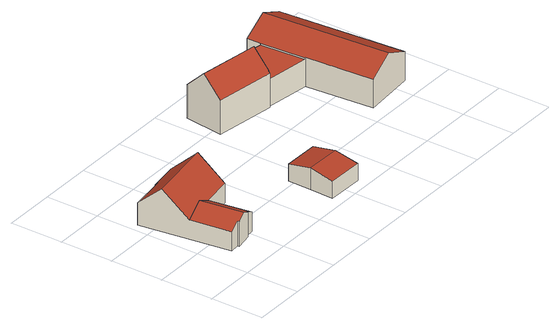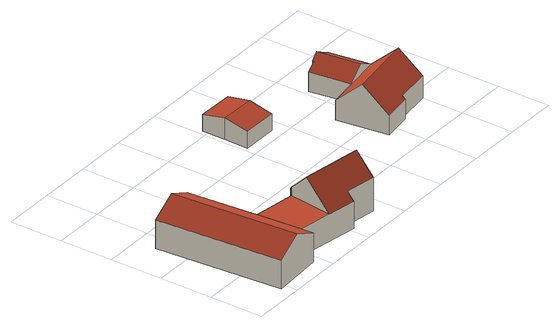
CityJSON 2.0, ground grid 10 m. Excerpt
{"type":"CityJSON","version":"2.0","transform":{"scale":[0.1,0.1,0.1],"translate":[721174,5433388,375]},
"CityObjects":{
"building1":{"type":"Building","attributes":{"Gemeindeschluessel":"09375199","HoeheDach":"384.440","HoeheGrund":"376.180","Methode":"2000","NiedrigsteTraufeDesGebaeudes":"379.872","Geometrietyp2DReferenz":"3000","measuredHeight":8.26,"function":"31001_1000","roofType":"3100","storeysAboveGround":1},"address":[{"Country":"Germany","Locality":"Sinzing","ThoroughfareName":"Zur Marienhöhe 11"}],"geometry":[{"type":"Solid","lod":"2","boundaries":[[[[0,1,2,3]],[[4,5,6,7]],[[8,9,10,6,5,11]],[[12,13,14,0,3,15,16,4,7,17,18,19]],[[0,14,20,21,1]],[[21,20,22,23,24,25]],[[18,26,27,19]],[[24,27,26,9,8,28]],[[29,2,1,21,25,28]],[[28,25,24]],[[3,2,29,15]],[[16,11,5,4]],[[7,6,10,17]],[[16,15,29,28,8,11]],[[13,22,20,14]],[[18,17,10,9,26]],[[12,19,27,24,23]],[[12,23,22,13]]]],"semantics":{"surfaces":[{"type":"WallSurface","Flaeche":"1.433","Z_MAX":"4.746","Z_MAX_ASL":"380.926","Z_MIN":"0.000","Z_MIN_ASL":"376.180"},{"type":"WallSurface","Flaeche":"1.995","Z_MAX":"4.193","Z_MAX_ASL":"380.373","Z_MIN":"0.000","Z_MIN_ASL":"376.180"},{"type":"RoofSurface","Dachneigung":"47.771","Dachorientierung":"351.952","Flaeche":"80.012","Z_MAX":"8.260","Z_MAX_ASL":"384.440","Z_MIN":"3.735","Z_MIN_ASL":"379.915"},{"type":"GroundSurface","Flaeche":"176.590","Z_MAX":"0.000","Z_MAX_ASL":"376.180","Z_MIN":"0.000","Z_MIN_ASL":"376.180"},{"type":"WallSurface","Flaeche":"16.522","Z_MAX":"5.654","Z_MAX_ASL":"381.834","Z_MIN":"0.000","Z_MIN_ASL":"376.180"},{"type":"RoofSurface","Dachneigung":"60.247","Dachorientierung":"81.916","Flaeche":"31.331","Z_MAX":"5.654","Z_MAX_ASL":"381.834","Z_MIN":"3.710","Z_MIN_ASL":"379.890"},{"type":"WallSurface","Flaeche":"21.764","Z_MAX":"3.740","Z_MAX_ASL":"379.920","Z_MIN":"0.000","Z_MIN_ASL":"376.180"},{"type":"RoofSurface","Dachneigung":"47.784","Dachorientierung":"171.945","Flaeche":"85.233","Z_MAX":"8.260","Z_MAX_ASL":"384.440","Z_MIN":"3.692","Z_MIN_ASL":"379.872"},{"type":"RoofSurface","Dachneigung":"60.239","Dachorientierung":"261.917","Flaeche":"31.124","Z_MAX":"5.654","Z_MAX_ASL":"381.834","Z_MIN":"3.723","Z_MIN_ASL":"379.903"},{"type":"WallSurface","Flaeche":"6.729","Z_MAX":"5.654","Z_MAX_ASL":"381.834","Z_MIN":"3.692","Z_MIN_ASL":"379.872"},{"type":"WallSurface","Flaeche":"7.578","Z_MAX":"4.746","Z_MAX_ASL":"380.926","Z_MIN":"0.000","Z_MIN_ASL":"376.180"},{"type":"WallSurface","Flaeche":"29.466","Z_MAX":"4.194","Z_MAX_ASL":"380.374","Z_MIN":"0.000","Z_MIN_ASL":"376.180"},{"type":"WallSurface","Flaeche":"20.842","Z_MAX":"3.737","Z_MAX_ASL":"379.917","Z_MIN":"0.000","Z_MIN_ASL":"376.180"},{"type":"WallSurface","Flaeche":"87.244","Z_MAX":"8.260","Z_MAX_ASL":"384.440","Z_MIN":"0.000","Z_MIN_ASL":"376.180"},{"type":"WallSurface","Flaeche":"1.436","Z_MAX":"4.751","Z_MAX_ASL":"380.931","Z_MIN":"0.000","Z_MIN_ASL":"376.180"},{"type":"WallSurface","Flaeche":"59.771","Z_MAX":"8.260","Z_MAX_ASL":"384.440","Z_MIN":"0.000","Z_MIN_ASL":"376.180"},{"type":"WallSurface","Flaeche":"29.359","Z_MAX":"3.738","Z_MAX_ASL":"379.918","Z_MIN":"0.000","Z_MIN_ASL":"376.180"},{"type":"WallSurface","Flaeche":"7.698","Z_MAX":"4.751","Z_MAX_ASL":"380.931","Z_MIN":"0.000","Z_MIN_ASL":"376.180"}],"values":[[0,1,2,3,4,5,6,7,8,9,10,11,12,13,14,15,16,17]]}}]},
"building2":{"type":"Building","attributes":{"Gemeindeschluessel":"09375199","HoeheDach":"381.402","HoeheGrund":"377.308","Methode":"2000","NiedrigsteTraufeDesGebaeudes":"380.500","Geometrietyp2DReferenz":"3000","measuredHeight":4.09,"function":"31001_2000","roofType":"3100","storeysAboveGround":1},"geometry":[{"type":"Solid","lod":"2","boundaries":[[[[30,31,32,33]],[[34,30,33,35]],[[36,34,35,37,38,39]],[[39,40,31,36]],[[38,41,40,39]],[[36,31,30,34]],[[37,32,41,38]],[[31,40,41,32]],[[35,33,32,37]]]],"semantics":{"surfaces":[{"type":"RoofSurface","Dachneigung":"78.697","Dachorientierung":"180.608","Flaeche":"31.382","Z_MAX":"4.094","Z_MAX_ASL":"381.402","Z_MIN":"3.192","Z_MIN_ASL":"380.500"},{"type":"WallSurface","Flaeche":"21.789","Z_MAX":"3.193","Z_MAX_ASL":"380.500","Z_MIN":"0.002","Z_MIN_ASL":"377.310"},{"type":"GroundSurface","Flaeche":"61.513","Z_MAX":"0.002","Z_MAX_ASL":"377.310","Z_MIN":"0.002","Z_MIN_ASL":"377.310"},{"type":"WallSurface","Flaeche":"16.350","Z_MAX":"4.094","Z_MAX_ASL":"381.402","Z_MIN":"0.002","Z_MIN_ASL":"377.310"},{"type":"WallSurface","Flaeche":"16.422","Z_MAX":"4.094","Z_MAX_ASL":"381.402","Z_MIN":"0.002","Z_MIN_ASL":"377.310"},{"type":"WallSurface","Flaeche":"16.416","Z_MAX":"4.092","Z_MAX_ASL":"381.399","Z_MIN":"0.002","Z_MIN_ASL":"377.310"},{"type":"RoofSurface","Dachneigung":"78.685","Dachorientierung":"0.524","Flaeche":"31.349","Z_MAX":"4.094","Z_MAX_ASL":"381.402","Z_MIN":"3.192","Z_MIN_ASL":"380.500"},{"type":"WallSurface","Flaeche":"16.379","Z_MAX":"4.092","Z_MAX_ASL":"381.399","Z_MIN":"0.002","Z_MIN_ASL":"377.310"}],"values":[[0,1,2,3,1,4,5,6,7]]}}]},
"building3":{"type":"Building","attributes":{"Gemeindeschluessel":"09375199","HoeheDach":"385.680","HoeheGrund":"375.640","Methode":"2000","NiedrigsteTraufeDesGebaeudes":"380.687","Geometrietyp2DReferenz":"3000","measuredHeight":10.04,"function":"31001_1000","roofType":"3100","storeysAboveGround":1},"address":[{"Country":"Germany","Locality":"Sinzing","ThoroughfareName":"Zur Marienhöhe 13"}],"geometry":[{"type":"Solid","lod":"2","boundaries":[[[[42,43,44,45,46,47,48]],[[49,50,51,52,53,54,55,43,42,56,57,58]],[[48,59,60,61,62,63,64]],[[65,66,47,46,67]],[[55,68,44,43]],[[54,69,68,55]],[[65,67,70,71]],[[51,72,73,52]],[[62,74,75,63]],[[54,53,76,77,69]],[[57,75,74,58]],[[70,67,45,44,68,69,77]],[[49,58,74,62,61]],[[51,50,60,59,66,65,71,72]],[[42,48,64,56]],[[66,59,48,47]],[[73,72,71,70,77,76]],[[52,73,76,53]],[[49,61,60,50]],[[67,46,45]],[[57,56,64,63,75]]]],"semantics":{"surfaces":[{"type":"WallSurface","Flaeche":"63.662","Z_MAX":"5.485","Z_MAX_ASL":"381.125","Z_MIN":"0.000","Z_MIN_ASL":"375.640"},{"type":"GroundSurface","Flaeche":"397.206","Z_MAX":"0.000","Z_MAX_ASL":"375.640","Z_MIN":"0.000","Z_MIN_ASL":"375.640"},{"type":"RoofSurface","Dachneigung":"64.407","Dachorientierung":"265.653","Flaeche":"132.927","Z_MAX":"7.870","Z_MAX_ASL":"383.510","Z_MIN":"5.460","Z_MIN_ASL":"381.100"},{"type":"RoofSurface","Dachneigung":"90.000","Dachorientierung":"-1.000","Flaeche":"64.454","Z_MAX":"5.170","Z_MAX_ASL":"380.810","Z_MIN":"5.170","Z_MIN_ASL":"380.810"},{"type":"WallSurface","Flaeche":"7.669","Z_MAX":"6.368","Z_MAX_ASL":"382.008","Z_MIN":"0.000","Z_MIN_ASL":"375.640"},{"type":"WallSurface","Flaeche":"38.188","Z_MAX":"6.378","Z_MAX_ASL":"382.018","Z_MIN":"0.000","Z_MIN_ASL":"375.640"},{"type":"WallSurface","Flaeche":"22.833","Z_MAX":"10.040","Z_MAX_ASL":"385.680","Z_MIN":"5.170","Z_MIN_ASL":"380.810"},{"type":"WallSurface","Flaeche":"2.259","Z_MAX":"6.771","Z_MAX_ASL":"382.411","Z_MIN":"0.000","Z_MIN_ASL":"375.640"},{"type":"RoofSurface","Dachneigung":"64.408","Dachorientierung":"85.655","Flaeche":"132.395","Z_MAX":"7.870","Z_MAX_ASL":"383.510","Z_MIN":"5.484","Z_MIN_ASL":"381.124"},{"type":"WallSurface","Flaeche":"60.797","Z_MAX":"10.040","Z_MAX_ASL":"385.680","Z_MIN":"0.000","Z_MIN_ASL":"375.640"},{"type":"WallSurface","Flaeche":"131.401","Z_MAX":"5.484","Z_MAX_ASL":"381.124","Z_MIN":"0.000","Z_MIN_ASL":"375.640"},{"type":"RoofSurface","Dachneigung":"45.510","Dachorientierung":"8.307","Flaeche":"71.354","Z_MAX":"10.040","Z_MAX_ASL":"385.680","Z_MIN":"5.047","Z_MIN_ASL":"380.687"},{"type":"WallSurface","Flaeche":"66.511","Z_MAX":"7.870","Z_MAX_ASL":"383.510","Z_MIN":"0.000","Z_MIN_ASL":"375.640"},{"type":"WallSurface","Flaeche":"44.990","Z_MAX":"6.771","Z_MAX_ASL":"382.411","Z_MIN":"0.000","Z_MIN_ASL":"375.640"},{"type":"WallSurface","Flaeche":"13.890","Z_MAX":"5.486","Z_MAX_ASL":"381.126","Z_MIN":"0.000","Z_MIN_ASL":"375.640"},{"type":"WallSurface","Flaeche":"2.494","Z_MAX":"5.460","Z_MAX_ASL":"381.100","Z_MIN":"5.170","Z_MIN_ASL":"380.810"},{"type":"RoofSurface","Dachneigung":"45.498","Dachorientierung":"188.303","Flaeche":"59.669","Z_MAX":"10.040","Z_MAX_ASL":"385.680","Z_MIN":"6.435","Z_MIN_ASL":"382.075"},{"type":"WallSurface","Flaeche":"74.488","Z_MAX":"6.439","Z_MAX_ASL":"382.079","Z_MIN":"0.000","Z_MIN_ASL":"375.640"},{"type":"WallSurface","Flaeche":"70.537","Z_MAX":"5.485","Z_MAX_ASL":"381.125","Z_MIN":"0.000","Z_MIN_ASL":"375.640"},{"type":"WallSurface","Flaeche":"0.007","Z_MAX":"5.170","Z_MAX_ASL":"380.810","Z_MIN":"5.054","Z_MIN_ASL":"380.694"}],"values":[[0,1,2,3,4,5,6,7,8,9,10,11,12,13,14,15,16,17,18,19,12]]}}]}
},
"vertices":[
[51,53,12],[51,53,59],[50,56,59],[50,56,12],[78,235,12],[78,235,54],[77,240,49],[77,240,12],[14,181,94],[139,199,94],[132,248,49],[8,226,54],[100,63,12],[82,61,12],[82,58,12],[32,54,12],[8,226,12],[132,248,12],[146,150,12],[88,141,12],[82,58,59],[66,55,68],[82,61,59],[100,63,49],[89,141,49],[55,136,68],[146,150,49],[88,141,49],[21,131,49],[32,54,49],
[314,5,55],[314,50,64],[246,51,64],[245,6,55],[314,5,23],[245,6,23],[314,50,23],[246,51,23],[247,96,23],[315,95,23],[315,95,55],[247,96,55],
[515,344,6],[392,363,6],[392,363,57],[448,354,57],[448,354,58],[515,344,58],[515,344,61],[532,130,6],[522,259,6],[436,271,6],[436,268,6],[321,284,6],[331,358,6],[390,349,6],[514,370,6],[613,377,6],[631,138,6],[521,259,61],[522,259,61],[532,130,61],[581,134,85],[563,373,85],[514,370,61],[437,271,58],[521,259,58],[448,353,58],[390,349,70],[331,358,70],[441,304,107],[437,271,74],[436,271,74],[436,268,71],[631,138,61],[613,377,61],[321,284,71],[326,321,107]
]}
